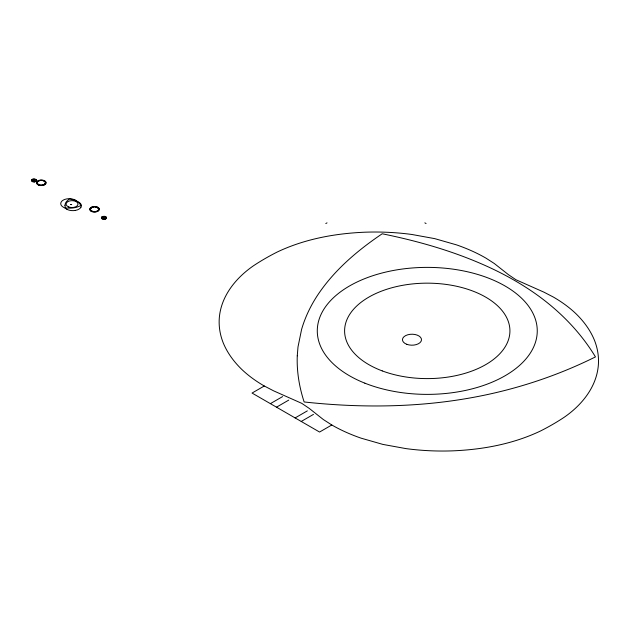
<?xml version="1.0" encoding="UTF-8"?>
<svg xmlns="http://www.w3.org/2000/svg" width="630" height="630" viewBox="0 0 630 630"><rect width="100%" height="100%" fill="white"/><g stroke="black" fill="none" stroke-linecap="round" stroke-linejoin="round"><path stroke-width="0.94" d="M98.989 209.499L98.981 209.554A1.48 0.858 0 0 1 98.54 209.617L98.524 209.617M36.863 182.527L36.855 182.574A1.48 0.858 0 0 0 37.264 182.731L37.304 182.857A1.48 0.858 0 0 0 36.863 182.976L36.855 183.07M34.217 179.18L34.217 179.164A0.843 0.488 0 0 1 34.406 178.967L34.563 178.983A0.795 0.457 0 0 1 34.626 179.219M33.933 181.739L33.941 181.708A0.843 0.488 0 0 1 33.744 181.936L33.587 181.92A0.795 0.457 0 0 1 33.516 181.684M104.115 216.515L104.115 216.5A0.843 0.488 0 0 1 104.304 216.303L104.462 216.31M103.832 219.067L103.84 219.035A0.843 0.488 0 0 1 103.643 219.264M101.398 217.594L101.422 217.5A0.843 0.488 0 0 1 101.863 217.531M45.265 183.204L45.242 183.259A1.48 0.858 0 0 1 45.651 183.417L45.62 183.519A1.48 0.858 0 0 1 45.163 183.535M90.562 208.932L90.594 208.821A1.48 0.858 0 0 1 90.192 208.664L90.224 208.561A1.48 0.858 0 0 1 90.673 208.538L90.704 208.546M37.383 182.346L37.335 182.464A1.48 0.858 0 0 0 36.879 182.527M80.987 207.168L80.223 208.191A7.702 4.441 0 0 1 79.026 209.081A13.254 7.655 0 0 1 78.191 209.538A7.702 4.441 0 0 1 77.128 209.971L75.356 210.42M45.084 183.598L45.045 183.645A1.48 0.858 0 0 1 45.399 183.842L45.336 183.936M90.728 208.538L90.791 208.435A1.48 0.858 0 0 1 90.436 208.239L90.499 208.136M37.579 181.96L37.493 182.07A1.48 0.858 0 0 0 37.028 182.086L36.965 182.172A1.48 0.858 0 0 0 37.343 182.33M98.256 210.121L98.359 210.011A1.48 0.858 0 0 0 98.808 209.995L98.871 209.9A1.48 0.858 0 0 0 98.493 209.751M32.894 181.527L32.91 181.511A0.795 0.457 0 0 0 32.839 181.763M35.241 179.393L35.256 179.377A0.795 0.457 0 0 0 35.312 179.14L35.178 179.093A0.843 0.488 0 0 0 34.894 179.251L34.894 179.259M102.792 218.854L102.808 218.846A0.795 0.457 0 0 0 102.737 219.098L102.871 219.138A0.843 0.488 0 0 0 103.155 218.98L103.186 218.941M105.139 216.728L105.155 216.712A0.795 0.457 0 0 0 105.21 216.476L105.076 216.429M33.248 181.645L33.288 181.613A0.843 0.488 0 0 1 32.965 181.802L32.823 181.763M37.776 181.7L37.887 181.597A1.48 0.858 0 0 1 37.603 181.369L37.698 181.282A1.48 0.858 0 0 1 38.131 181.353M91.098 208.073L90.988 208.168A1.48 0.858 0 0 0 90.515 208.136M98.083 210.381L97.949 210.483A1.48 0.858 0 0 1 98.233 210.711L98.146 210.798A1.48 0.858 0 0 1 97.705 210.727M90.807 207.829L90.901 207.75A1.48 0.858 0 0 0 91.074 208.05M32.398 181.251L32.406 181.243A0.795 0.457 0 0 0 32.201 181.479L32.295 181.542A0.843 0.488 0 0 0 32.658 181.448L32.689 181.424M35.737 179.66L35.768 179.644A0.795 0.457 0 0 0 35.949 179.424L35.847 179.361M102.304 218.571L102.296 218.586A0.795 0.457 0 0 0 102.099 218.815L102.194 218.878M38.162 181.361L38.304 181.275A1.48 0.858 0 0 1 38.091 181.015L38.209 180.936A1.48 0.858 0 0 1 38.619 181.054M97.697 210.719L97.532 210.806A1.48 0.858 0 0 1 97.745 211.058L97.689 211.105A1.48 0.858 0 0 1 97.225 211.026M91.515 207.743L91.374 207.829A1.48 0.858 0 0 0 90.925 207.75M32.398 179.652L32.398 179.652A0.843 0.488 0 0 1 32.193 179.424L32.295 179.361M102.296 216.988L102.296 216.988A0.843 0.488 0 0 1 102.091 216.759L102.194 216.689M325.797 223.555L327.017 222.855M264.277 385.993L252.047 393.057L319.575 432.046L331.805 424.982A151.279 87.342 0 0 0 361.163 438.189L382.93 444.418L405.885 448.599A161.43 93.201 0 0 0 453.332 450.828C483.186 449.529 513.261 443.937 540.398 431.046A243.747 140.726 0 0 0 563.874 417.485C580.939 405.83 595.634 388.356 598.146 367.219A161.43 93.201 0 0 0 594.279 339.83C590.208 330.033 583.797 321.402 576.253 314.008A151.279 87.342 0 0 0 553.376 297.061L543.966 292.178L515.899 279.72L508.473 274.696L494.298 263.505L485.848 258.072A151.279 87.342 0 0 0 456.49 244.865L434.724 238.636L411.768 234.462A161.43 93.201 0 0 0 364.321 232.226C334.459 233.525 304.392 239.116 277.255 252.008A243.747 140.726 0 0 0 253.78 265.569C236.715 277.224 222.02 294.698 219.508 315.835A161.43 93.201 0 0 0 223.374 343.224C227.446 353.02 233.856 361.651 241.4 369.046A151.279 87.342 0 0 0 264.269 385.993L273.688 390.876L301.762 403.35L309.188 408.366L323.355 419.548L331.805 424.982M270.388 403.641L282.618 396.585M276.499 407.177L288.729 400.113M295.123 417.926L307.353 410.862M301.234 421.454L313.464 414.39M91.303 207.475L91.421 207.412A1.48 0.858 0 0 1 91.83 207.53L92.019 207.467M105.745 218.878L105.864 218.807A0.843 0.488 0 0 0 105.69 218.602L105.635 218.571M105.36 216.814L105.399 216.791A0.843 0.488 0 0 1 105.753 216.696L105.864 216.759A0.795 0.457 0 0 1 105.675 216.98M43.816 184.614L43.966 184.543A1.48 0.858 0 0 0 44.407 184.661L44.541 184.598A1.48 0.858 0 0 0 44.344 184.362L44.486 184.251A1.48 0.858 0 0 0 44.919 184.322L45.029 184.251A1.48 0.858 0 0 0 44.761 184.031M32.051 180.912L32.028 180.92A0.795 0.457 0 0 0 31.736 181.094L31.799 181.172A0.843 0.488 0 0 0 32.193 181.141L32.264 181.125M36.083 179.999L36.123 179.983A0.795 0.457 0 0 0 36.406 179.81L36.351 179.731A0.843 0.488 0 0 0 35.957 179.763L35.957 179.763M101.95 218.248L101.926 218.256A0.795 0.457 0 0 0 101.635 218.429L101.627 218.421M105.982 217.334L106.021 217.318A0.795 0.457 0 0 0 106.305 217.145L106.249 217.059A0.843 0.488 0 0 0 105.856 217.09L105.809 217.106M97.091 211.397L97.162 211.373A1.48 0.858 0 0 0 97.036 211.113M39.225 180.826L39.391 180.771A1.48 0.858 0 0 1 39.343 180.487M96.532 211.278L96.445 211.31A1.48 0.858 0 0 1 96.492 211.585M32.823 179.14L32.973 179.093A0.795 0.457 0 0 1 33.272 179.266L33.272 179.282M105.076 219.138L105.226 219.098A0.843 0.488 0 0 0 105.171 218.87L105.163 218.87M102.162 218.452L102.115 218.468A0.843 0.488 0 0 1 101.698 218.5L101.658 218.468M39.351 180.479L39.501 180.44A1.48 0.858 0 0 1 39.816 180.629M96.492 211.601L96.414 211.617A1.48 0.858 0 0 1 96.02 211.452L95.807 211.467M42.596 184.999L42.777 184.96A1.48 0.858 0 0 0 43.116 185.157L43.281 185.126A1.48 0.858 0 0 0 43.234 184.866L43.399 184.779A1.48 0.858 0 0 0 43.801 184.944L43.95 184.897A1.48 0.858 0 0 0 43.824 184.637M93.24 207.081L93.067 207.12A1.48 0.858 0 0 0 92.72 206.916L92.563 206.947A1.48 0.858 0 0 0 92.602 207.215L92.437 207.302A1.48 0.858 0 0 0 92.043 207.136L91.893 207.183A1.48 0.858 0 0 0 92.011 207.435M31.902 180.526L31.925 180.526A0.795 0.457 0 0 0 31.508 180.645L31.524 180.731A0.843 0.488 0 0 0 31.917 180.771L31.988 180.763M36.225 180.377L36.272 180.369A0.795 0.457 0 0 0 36.635 180.259L36.627 180.172M101.8 217.862L101.824 217.854A0.795 0.457 0 0 0 101.406 217.98L101.422 218.067A0.843 0.488 0 0 0 101.816 218.106L101.887 218.098M106.123 217.712L106.171 217.704A0.795 0.457 0 0 0 106.533 217.594L106.549 217.594A0.795 0.457 0 0 0 106.1 217.586M45.297 183.141L45.313 183.141A1.48 0.858 0 0 0 45.754 183.078L45.785 182.983A1.48 0.858 0 0 0 45.368 182.873M38.146 184.251L38.304 184.33A1.48 0.858 0 0 0 38.091 184.582L38.202 184.661A1.48 0.858 0 0 0 38.619 184.551M97.681 207.829L97.532 207.743A1.48 0.858 0 0 0 97.745 207.49L97.689 207.451A1.48 0.858 0 0 0 97.225 207.53M42.391 185.314L42.549 185.291A1.48 0.858 0 0 0 42.588 185.023M93.445 206.766L93.366 206.774A1.48 0.858 0 0 0 93.248 207.057M40.525 180.534L40.714 180.511A1.48 0.858 0 0 1 40.832 180.243L41.013 180.219A1.48 0.858 0 0 1 41.194 180.463M34.398 181.936L34.563 181.92A0.843 0.488 0 0 0 34.634 181.7L34.626 181.7M104.296 219.272L104.462 219.256A0.843 0.488 0 0 0 104.533 219.035L104.525 219.035M41.919 185.094L42.108 185.07A1.48 0.858 0 0 0 42.375 185.307M93.925 206.986L93.736 207.002A1.48 0.858 0 0 0 93.46 206.774M44.856 181.7L44.872 181.7A1.48 0.858 0 0 1 45.321 181.661M41.706 185.377L41.619 185.385A1.48 0.858 0 0 1 41.438 185.141L41.218 185.118M31.965 180.141L31.941 180.133A0.795 0.457 0 0 0 31.531 180.18L31.508 180.219A0.843 0.488 0 0 0 31.846 180.369L31.902 180.377M36.162 180.763L36.209 180.771A0.795 0.457 0 0 0 36.619 180.723L36.65 180.637A0.843 0.488 0 0 0 36.304 180.534L36.272 180.534M106.061 218.098L106.108 218.098A0.795 0.457 0 0 0 106.517 218.059L106.549 217.972A0.843 0.488 0 0 0 106.202 217.862L106.147 217.862M44.856 183.905L44.872 183.905A1.48 0.858 0 0 0 45.321 183.936M98.343 208.546L98.359 208.546A1.48 0.858 0 0 1 98.808 208.554L98.871 208.656A1.48 0.858 0 0 1 98.493 208.798M90.688 210.011L90.704 210.011A1.48 0.858 0 0 1 90.24 209.995M101.745 217.704L101.824 217.712A0.843 0.488 0 0 1 101.406 217.594M103.651 219.272L103.485 219.256A0.795 0.457 0 0 1 103.414 219.012M93.925 211.562L93.736 211.546A1.48 0.858 0 0 1 93.46 211.782L93.366 211.775A1.48 0.858 0 0 1 93.248 211.499M37.32 183.141L37.335 183.141A1.48 0.858 0 0 1 36.879 183.078M98.508 208.939L98.524 208.939A1.48 0.858 0 0 1 98.965 208.995M40.233 185.314L40.076 185.283A1.48 0.858 0 0 1 40.044 185.023M95.61 206.766L95.768 206.79A1.48 0.858 0 0 1 95.799 207.057M32.24 179.778L31.728 179.818A0.843 0.488 0 0 0 31.996 179.975L32.067 179.999M35.886 181.125L35.934 181.133A0.795 0.457 0 0 0 36.343 181.164L36.422 181.086A0.843 0.488 0 0 0 36.146 180.92L36.146 180.928M102.139 217.106L101.627 217.145A0.843 0.488 0 0 0 101.895 217.311L101.965 217.334M105.785 218.452L105.832 218.468A0.795 0.457 0 0 0 106.242 218.5L106.32 218.421A0.843 0.488 0 0 0 106.045 218.256L106.045 218.264M42.596 180.605L42.777 180.645A1.48 0.858 0 0 1 43.116 180.448L43.281 180.479M95.807 207.081L95.988 207.12A1.48 0.858 0 0 1 96.327 206.916L96.492 206.955A1.48 0.858 0 0 1 96.445 207.215L96.611 207.302M93.24 211.467L93.067 211.436A1.48 0.858 0 0 1 92.72 211.633L92.555 211.601M39.312 184.81L39.391 184.834A1.48 0.858 0 0 0 39.343 185.118L39.493 185.165A1.48 0.858 0 0 0 39.816 184.976M43.95 180.715L43.816 180.66A1.48 0.858 0 0 0 43.446 180.81L43.234 180.771A1.48 0.858 0 0 0 43.289 180.487M97.028 207.128L97.162 207.183A1.48 0.858 0 0 1 97.036 207.435M35.438 181.416L35.477 181.432A0.795 0.457 0 0 0 35.855 181.535L35.965 181.479A0.843 0.488 0 0 0 35.792 181.275M105.336 218.744L105.375 218.76A0.795 0.457 0 0 0 105.753 218.87M43.816 180.991L43.966 181.062A1.48 0.858 0 0 1 44.407 180.944L44.541 181.007A1.48 0.858 0 0 1 44.344 181.243L44.486 181.353A1.48 0.858 0 0 1 44.919 181.282M92.019 211.082L91.878 211.011A1.48 0.858 0 0 1 91.437 211.137L91.295 211.066M102.572 216.807L102.603 216.822A0.843 0.488 0 0 0 102.123 216.759M424.848 222.855L426.069 223.555M75.222 200.135L78.9 202.254A8.56 4.938 0 0 1 80.955 207.16M66.851 209.215L63.173 207.089A8.56 4.938 0 0 1 61.118 202.183L61.85 201.151A7.702 4.441 0 0 1 62.606 200.537A13.254 7.655 0 0 1 63.394 200.064A7.702 4.441 0 0 1 64.945 199.371L66.717 198.922A8.56 4.938 0 0 1 75.269 200.112M91.515 210.806L91.374 210.719A1.48 0.858 0 0 1 90.925 210.798M103.178 216.618L103.162 216.602A0.795 0.457 0 0 0 102.863 216.436L102.792 216.452A0.843 0.488 0 0 0 102.777 216.696L102.808 216.728M104.761 218.941L104.785 218.964A0.795 0.457 0 0 0 105.084 219.13M34.863 181.613L34.886 181.637A0.795 0.457 0 0 0 35.185 181.802L35.327 181.763A0.843 0.488 0 0 0 35.272 181.535L35.264 181.542M44.943 181.282L45.029 181.361A1.48 0.858 0 0 1 44.761 181.574L44.738 181.597M37.69 184.322L37.642 184.283A1.48 0.858 0 0 1 37.863 184.031M90.807 210.719L90.901 210.798A1.48 0.858 0 0 1 91.074 210.507L90.988 210.381A1.48 0.858 0 0 1 90.515 210.412M32.878 179.361L32.91 179.393A0.843 0.488 0 0 1 32.831 179.14M90.499 210.412L90.46 210.365A1.48 0.858 0 0 1 90.759 210.144L90.728 210.018M45.344 181.668L45.407 181.755A1.48 0.858 0 0 1 45.084 181.936L45.147 182.07A1.48 0.858 0 0 1 45.604 182.086L45.659 182.18A1.48 0.858 0 0 1 45.281 182.33L45.313 182.464A1.48 0.858 0 0 1 45.754 182.527L45.785 182.629A1.48 0.858 0 0 1 45.368 182.731M37.579 183.645L37.548 183.598A1.48 0.858 0 0 1 37.028 183.519L36.965 183.424A1.48 0.858 0 0 1 37.343 183.275M90.2 209.948L90.177 209.9A1.48 0.858 0 0 1 90.555 209.751L90.578 209.68M103.832 216.515L103.84 216.531A0.795 0.457 0 0 0 103.635 216.303L103.485 216.31A0.843 0.488 0 0 0 103.414 216.539L103.422 216.555M104.107 219.035L104.115 219.051A0.795 0.457 0 0 0 104.312 219.264M33.933 179.18L33.941 179.196A0.795 0.457 0 0 0 33.736 178.975L33.587 178.983A0.843 0.488 0 0 0 33.516 179.203M98.091 210.389A1.48 0.858 0 0 0 98.532 210.412L98.619 210.325A1.48 0.858 0 0 0 98.288 210.144M98.981 209.443A1.48 0.858 0 0 0 98.579 209.349L98.532 209.223A1.48 0.858 0 0 0 98.981 209.105M98.288 208.412A1.48 0.858 0 0 0 98.611 208.239L98.556 208.144A1.48 0.858 0 0 0 98.091 208.168M97.973 208.05A1.48 0.858 0 0 0 98.233 207.845L98.146 207.758A1.48 0.858 0 0 0 97.705 207.829M96.658 207.286A1.48 0.858 0 0 1 97.004 207.136M95.35 206.986A1.48 0.858 0 0 1 95.587 206.774M95.106 206.963A1.48 0.858 0 0 0 95.004 206.711L94.839 206.695A1.48 0.858 0 0 0 94.642 206.939L94.429 206.963A1.48 0.858 0 0 0 94.232 206.703L94.059 206.703A1.48 0.858 0 0 0 93.941 206.963M91.5 207.719A1.48 0.858 0 0 1 91.303 207.49M90.515 208.939A1.48 0.858 0 0 0 90.09 208.995L90.058 209.05A1.48 0.858 0 0 0 90.468 209.207M90.468 209.349A1.48 0.858 0 0 0 90.066 209.443L90.066 209.546A1.48 0.858 0 0 0 90.515 209.617M91.303 211.058A1.48 0.858 0 0 1 91.5 210.83M92.011 211.113A1.48 0.858 0 0 0 91.886 211.357L92.019 211.42A1.48 0.858 0 0 0 92.397 211.27L92.602 211.31A1.48 0.858 0 0 0 92.555 211.585M93.941 211.593A1.48 0.858 0 0 0 94.043 211.838L94.209 211.853A1.48 0.858 0 0 0 94.405 211.617M94.642 211.617A1.48 0.858 0 0 0 94.823 211.845L94.996 211.845A1.48 0.858 0 0 0 95.106 211.593M95.35 211.57A1.48 0.858 0 0 0 95.587 211.782L95.76 211.767A1.48 0.858 0 0 0 95.799 211.499M97.004 211.42A1.48 0.858 0 0 1 96.658 211.27M102.556 218.775A0.843 0.488 0 0 1 102.194 218.87M104.446 216.318A0.795 0.457 0 0 1 104.533 216.555M104.942 216.673A0.795 0.457 0 0 1 105.218 216.531M75.317 210.42A8.56 4.938 0 0 1 66.804 209.239M43.95 180.723A1.48 0.858 0 0 1 43.824 180.968M42.588 180.582A1.48 0.858 0 0 0 42.556 180.33L42.478 180.306A1.48 0.858 0 0 0 42.139 180.511L41.919 180.511A1.48 0.858 0 0 0 41.8 180.243L41.627 180.219A1.48 0.858 0 0 0 41.438 180.463M40.493 180.511A1.48 0.858 0 0 0 40.249 180.298L40.076 180.314A1.48 0.858 0 0 0 40.044 180.582M39.186 180.81A1.48 0.858 0 0 0 38.832 180.66L38.682 180.708A1.48 0.858 0 0 0 38.8 180.968M37.745 181.692A1.48 0.858 0 0 0 37.312 181.661L37.257 181.708A1.48 0.858 0 0 0 37.548 181.936M37.548 183.669A1.48 0.858 0 0 0 37.233 183.842L37.288 183.936A1.48 0.858 0 0 0 37.745 183.913M38.131 184.251A1.48 0.858 0 0 1 37.713 184.322M38.8 184.637A1.48 0.858 0 0 0 38.674 184.881L38.808 184.944A1.48 0.858 0 0 0 39.186 184.795M40.493 185.094A1.48 0.858 0 0 1 40.249 185.307M40.729 185.118A1.48 0.858 0 0 0 40.832 185.362L41.005 185.385A1.48 0.858 0 0 0 41.194 185.141M41.903 185.118A1.48 0.858 0 0 1 41.8 185.362M36.201 180.251A0.795 0.457 0 0 1 36.564 180.298M34.406 181.928A0.795 0.457 0 0 1 34.201 181.724M32.224 179.424A0.843 0.488 0 0 1 32.626 179.534M35.595 179.566A0.795 0.457 0 0 1 35.934 179.479M64.969 205.451L65.347 207.963L70.528 208.152A17.223 9.946 0 0 0 76.868 207.175L81.191 205.506L78.884 202.821A17.223 9.946 0 0 0 74.245 200.143L69.591 198.812L66.709 201.309A17.223 9.946 0 0 0 65.008 204.963L64.969 205.451M297.266 355.832C296.659 371.48 299.289 387.111 304.14 401.964C345.823 406.515 387.962 407.429 429.723 403.444A312.952 180.684 0 0 0 487.982 394.435C525.168 386.371 561.385 373.842 595.46 356.903C580.198 331.624 558.999 310.267 534.886 293.367A312.952 180.684 0 0 0 492.235 268.742C457.317 252.252 419.974 241.448 382.197 233.777C357.289 250.575 333.805 270.514 317.189 295.824A312.952 180.684 0 0 0 301.581 329.466L297.998 346.933L297.266 355.832M70.694 204.553L71.725 204.593L70.702 204.522M33.736 180.4L34.422 180.448L33.736 180.4M103.635 217.736L104.32 217.783L103.635 217.736M364.841 383.158A109.982 63.496 0 0 0 536.902 335.955A109.982 63.496 0 0 0 380.063 273.53A109.982 63.496 0 0 0 364.841 383.158M406.759 344.295A9.513 5.489 0 0 0 421.478 340.027A9.513 5.489 0 0 0 407.712 334.798A9.513 5.489 0 0 0 406.759 344.295M382.245 370.905A82.664 47.722 0 0 0 509.812 333.38A82.664 47.722 0 0 0 389.742 288.359A82.664 47.722 0 0 0 382.245 370.905M92.075 211.688A4.843 2.796 0 0 0 99.367 209.294A4.843 2.796 0 0 0 92.13 206.845A4.843 2.796 0 0 0 92.075 211.688M68.646 206.939A5.985 3.457 0 0 0 78.002 204.372A5.985 3.457 0 0 0 69.473 200.97A5.985 3.457 0 0 0 68.646 206.939M38.863 185.212A4.843 2.796 0 0 0 46.155 182.818A4.843 2.796 0 0 0 38.918 180.369A4.843 2.796 0 0 0 38.863 185.212"/></g></svg>
